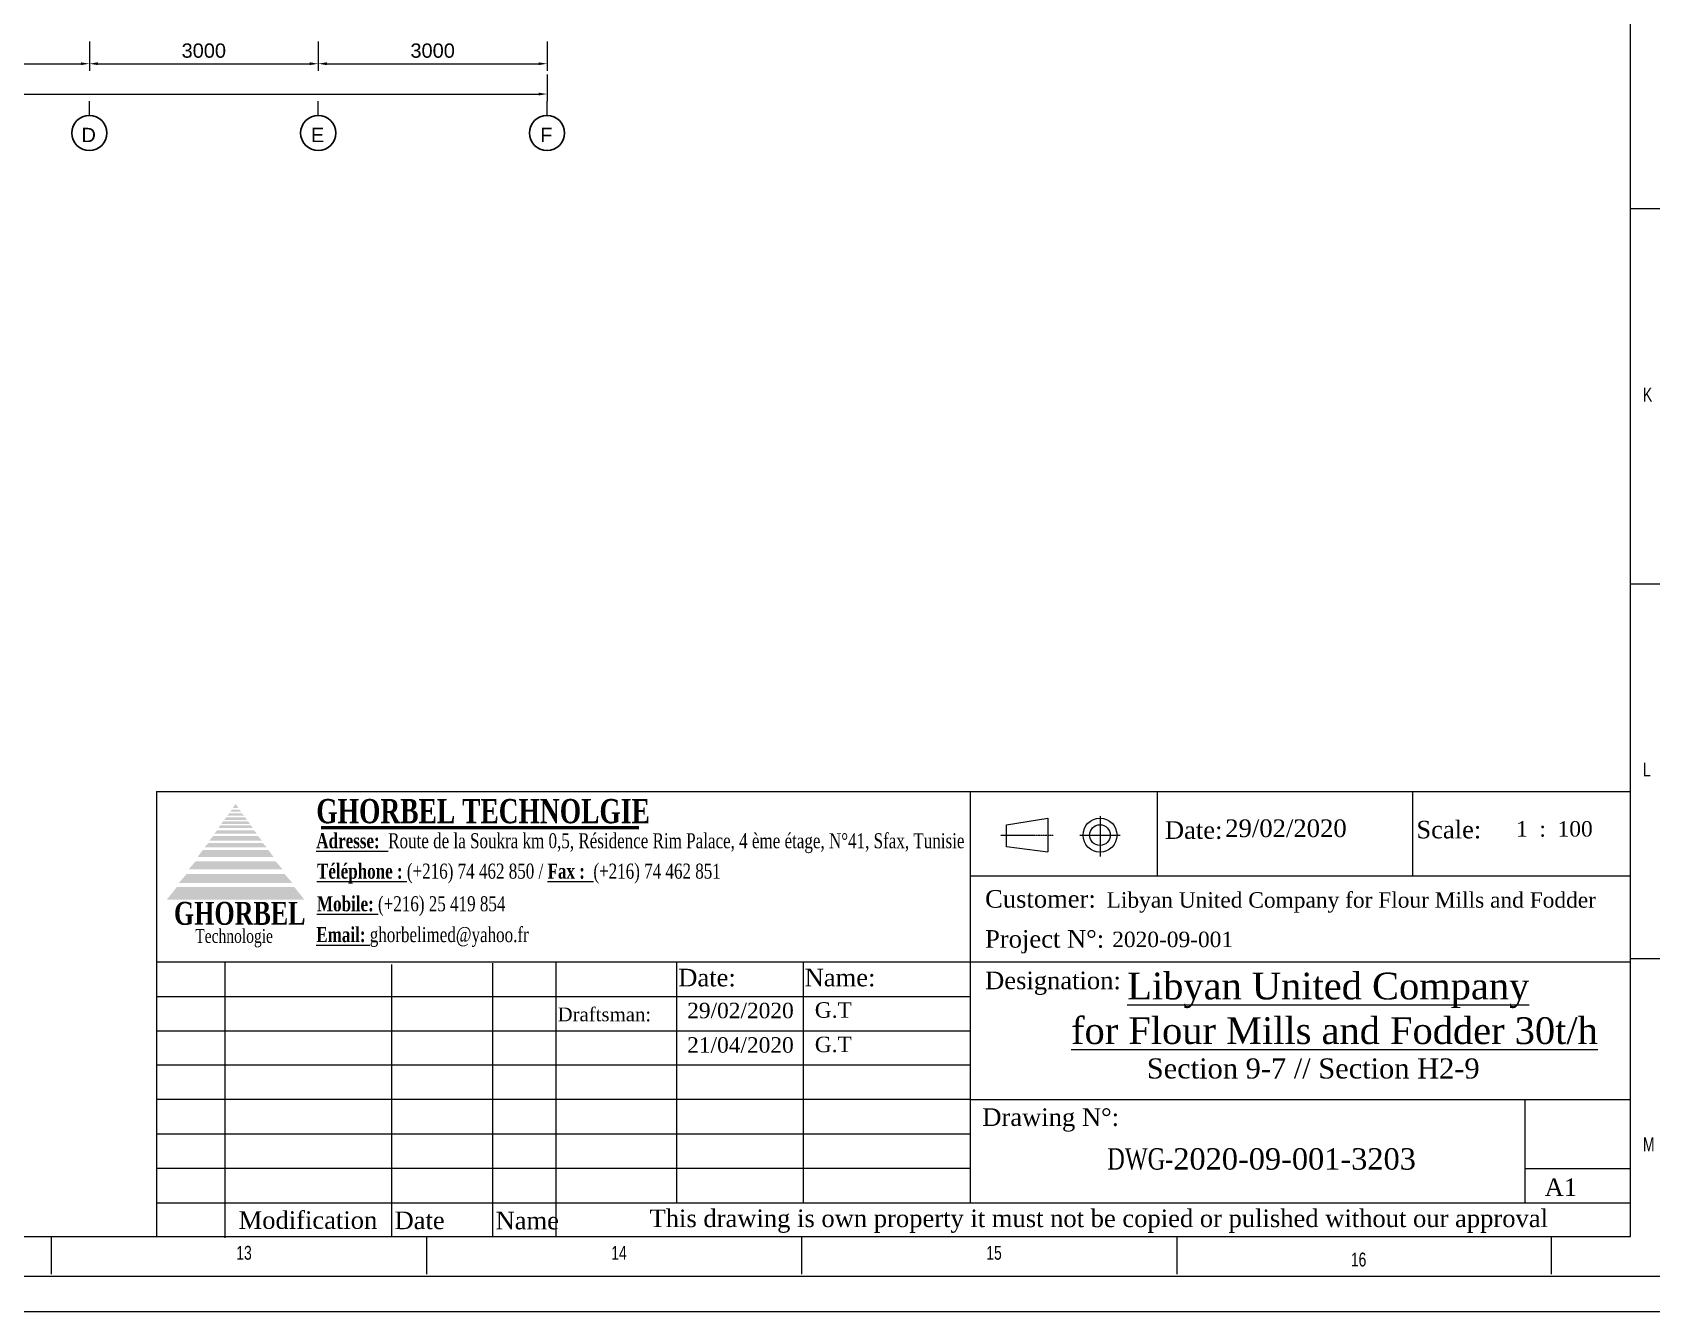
# Model space of a CAD drawing. Header units: millimetres. Extents: x 3220 to 226993, y 817 to 176024.
# Drawn here: x 122376 to 143603, y 819 to 17594 of the extents above; entities that cross this region are included whole.
import ezdxf

# ---------------------------------------------------------------- set-up
doc = ezdxf.new("R2010")
doc.units = ezdxf.units.MM
doc.linetypes.add('CENTER', pattern=[10.16, 6.35, -1.27, 1.27, -1.27])
doc.styles.add('ARIAL_BOLD', font='arial.ttf')
doc.styles.add('SLDTEXTSTYLE0', font='TXT', dxfattribs={"width": 0.75})
doc.styles.get("Standard").update_dxf_attribs({"font": 'arial.ttf'})
doc.dimstyles.new('ECHE 75', dxfattribs={"dimscale": 75, "dimtxt": 2.5, "dimasz": 1.5, "dimexe": 1.25, "dimexo": 0.625, "dimgap": 1, "dimtad": 1, "dimdec": 0, "dimtxsty": 'ARIAL_BOLD', "dimcen": 2.5, "dimclrd": 4, "dimclre": 4, "dimclrt": 6, "dimadec": 0, "dimazin": 0, "dimtfac": 1, "dimtdec": 0, "dimtmove": 0, "dimatfit": 3, "dimfxl": 1, "dimlwd": 13, "dimlwe": 13, "dimarcsym": 0})

# ---------------------------------------------------------------- blocks, each defined once
blk = doc.blocks.new('*D616')
at = {"color": 4, "lineweight": 13, "transparency": 16777216}
for p, q in [((120123, 17475), (120123, 17090)), ((123123, 17475), (123123, 17090)), ((120236, 17183), (123011, 17183))]:
    blk.add_line(p, q, dxfattribs=at)
at = {"color": 4, "transparency": 16777216}
for points in [[(120236, 17202), (120236, 17165), (120123, 17183)], [(123011, 17202), (123011, 17165), (123123, 17183)]]:
    blk.add_solid(points, dxfattribs=at)
at = {"layer": 'Defpoints', "color": 0, "transparency": 16777216}
for p in [(120123, 17522), (123123, 17522), (123123, 17183)]:
    blk.add_point(p, dxfattribs=at)
at = {"color": 6, "transparency": 16777216, "insert": (121623, 17354), "char_height": 187.5, "attachment_point": 5, "style": 'ARIAL_BOLD'}
blk.add_mtext('3000', dxfattribs=at)
blk = doc.blocks.new('*D617')
at = {"color": 4, "lineweight": 13, "transparency": 16777216}
for p, q in [((123123, 17475), (123123, 17090)), ((126123, 17475), (126123, 17090)), ((123236, 17183), (126011, 17183))]:
    blk.add_line(p, q, dxfattribs=at)
at = {"color": 4, "transparency": 16777216}
for points in [[(123236, 17202), (123236, 17165), (123123, 17183)], [(126011, 17202), (126011, 17165), (126123, 17183)]]:
    blk.add_solid(points, dxfattribs=at)
at = {"layer": 'Defpoints', "color": 0, "transparency": 16777216}
for p in [(123123, 17522), (126123, 17522), (126123, 17183)]:
    blk.add_point(p, dxfattribs=at)
at = {"color": 6, "transparency": 16777216, "insert": (124623, 17354), "char_height": 187.5, "attachment_point": 5, "style": 'ARIAL_BOLD'}
blk.add_mtext('3000', dxfattribs=at)
blk = doc.blocks.new('*D618')
at = {"color": 4, "lineweight": 13, "transparency": 16777216}
for p, q in [((126123, 17475), (126123, 17090)), ((129123, 17475), (129123, 17090)), ((126236, 17183), (129011, 17183))]:
    blk.add_line(p, q, dxfattribs=at)
at = {"color": 4, "transparency": 16777216}
for points in [[(126236, 17202), (126236, 17165), (126123, 17183)], [(129011, 17202), (129011, 17165), (129123, 17183)]]:
    blk.add_solid(points, dxfattribs=at)
at = {"layer": 'Defpoints', "color": 0, "transparency": 16777216}
for p in [(126123, 17522), (129123, 17522), (129123, 17183)]:
    blk.add_point(p, dxfattribs=at)
at = {"color": 6, "transparency": 16777216, "insert": (127623, 17354), "char_height": 187.5, "attachment_point": 5, "style": 'ARIAL_BOLD'}
blk.add_mtext('3000', dxfattribs=at)
blk = doc.blocks.new('*D619')
at = {"color": 4, "lineweight": 13, "transparency": 16777216}
for p, q in [((114123, 17043), (114123, 16692)), ((129123, 17043), (129123, 16692)), ((114236, 16786), (129011, 16786))]:
    blk.add_line(p, q, dxfattribs=at)
at = {"color": 4, "transparency": 16777216}
for points in [[(114236, 16804), (114236, 16767), (114123, 16786)], [(129011, 16804), (129011, 16767), (129123, 16786)]]:
    blk.add_solid(points, dxfattribs=at)
at = {"layer": 'Defpoints', "color": 0, "transparency": 16777216}
for p in [(114123, 17090), (129123, 17090), (129123, 16786)]:
    blk.add_point(p, dxfattribs=at)
at = {"color": 6, "transparency": 16777216, "insert": (121623, 16956), "char_height": 187.5, "attachment_point": 5, "style": 'ARIAL_BOLD'}
blk.add_mtext('15000', dxfattribs=at)
blk = doc.blocks.new('logo gt')
h = blk.add_hatch(color=252)
h.dxf.hatch_style = 1
h.paths.add_polyline_path([(428, -605), (-428, -605), (-500, -696), (500, -696)])
h.paths.add_polyline_path([(356, -509), (-356, -509), (-414, -576), (414, -576)])
h.paths.add_polyline_path([(292, -418), (-292, -418), (-342, -476), (342, -476)])
h.paths.add_polyline_path([(238, -335), (-238, -335), (-277, -386), (277, -386)])
h.paths.add_polyline_path([(198, -284), (-198, -284), (-227, -316), (227, -316)])
h.paths.add_polyline_path([(162, -232), (-162, -232), (-191, -266), (191, -266)])
h.paths.add_polyline_path([(134, -192), (-134, -192), (-155, -216), (155, -216)])
h.paths.add_polyline_path([(112, -156), (-112, -156), (-126, -176), (126, -176)])
h.paths.add_polyline_path([(91, -126), (-90, -126), (-105, -146), (105, -146)])
h.paths.add_polyline_path([(69, -96), (-69, -96), (-83, -116), (83, -116)])
h.paths.add_polyline_path([(47, -69), (-47, -69), (-62, -86), (62, -86)])
h.paths.add_polyline_path([(27, -42), (-27, -42), (-40, -56), (40, -56)])
h.paths.add_polyline_path([(0, 0), (-22, -30), (22, -30)])
at = {"color": 5, "linetype": 'Continuous', "lineweight": 18, "attachment_point": 1, "style": 'SLDTEXTSTYLE0'}
for s, insert, char_height in [('{\\fTimes New Roman|b1|i0|c0|p18;GHORBEL }', (-449, -713), 167.37), ('{\\fTimes New Roman|b0|i0|c0|p18;Technologie}', (-294, -912), 100)]:
    blk.add_mtext(s, dxfattribs=dict(at, insert=insert, char_height=char_height))
blk = doc.blocks.new('A1 E1-200')
at = {"color": 1, "linetype": 'Continuous', "lineweight": 18}
for p, q in [((-1960, 1960), (-1960, 114440)), ((-162844, 1960), (-1960, 1960)), ((-164800, 0), (0, 0))]:
    blk.add_line(p, q, dxfattribs=at)
at = {"color": 5, "linetype": 'Continuous', "lineweight": 15}
for p, q in [((-979, 28818), (-1959, 28818)), ((-1959, 19020), (-979, 19020)), ((-979, 9221), (-1959, 9221)), ((-43210, 983), (-43210, 1962)), ((-33412, 1962), (-33412, 983)), ((-23613, 983), (-23613, 1962)), ((-13815, 1962), (-13815, 983)), ((-4017, 983), (-4017, 1962))]:
    blk.add_line(p, q, dxfattribs=at)
at = {"color": 7, "linetype": 'Continuous', "lineweight": 18}
for p, q in [((-40470, 13596), (-1960, 13596)), ((-40470, 13596), (-40470, 1960)), ((-19214, 13596), (-19214, 2843)), ((-1960, 9131), (-40470, 9131)), ((-30031, 1943), (-30031, 9131)), ((-19214, 5542), (-1960, 5542)), ((-4712, 2843), (-4712, 5542)), ((-40470, 2843), (-19214, 2843)), ((-19214, 2843), (-1960, 2843))]:
    blk.add_line(p, q, dxfattribs=at)
at = {"color": 5, "linetype": 'Continuous', "lineweight": 18}
for p, q in [((-14316, 11371), (-14316, 13587)), ((-7640, 11380), (-7640, 13596)), ((-1960, 11380), (-19201, 11380)), ((-38682, 9131), (-38682, 1929)), ((-34334, 9076), (-34334, 1943)), ((-31694, 9110), (-31694, 1943)), ((-26876, 2843), (-26876, 9131)), ((-23573, 9114), (-23573, 2843)), ((-19202, 8231), (-40470, 8231)), ((-19223, 7331), (-40470, 7331)), ((-19214, 6442), (-40470, 6442)), ((-19214, 5542), (-40470, 5542)), ((-19214, 4642), (-40470, 4642)), ((-19214, 3742), (-40470, 3742))]:
    blk.add_line(p, q, dxfattribs=at)
at = {"lineweight": 18}
for p, q in [((-18265, 12724), (-17185, 12898)), ((-18265, 12150), (-18265, 12723)), ((-17185, 12899), (-17185, 12013)), ((-17185, 12011), (-18265, 12150))]:
    blk.add_line(p, q, dxfattribs=at)
at = {"color": 1, "linetype": 'CENTER', "lineweight": 9}
for p, q in [((-15818, 12960), (-15818, 11899)), ((-18421, 12456), (-17046, 12456)), ((-16345, 12454), (-15294, 12454))]:
    blk.add_line(p, q, dxfattribs=at)
at = {"color": 5, "lineweight": 53}
blk.add_line((-27866, 12645), (-36167, 12645), dxfattribs=at)
at = {"color": 5, "lineweight": 9}
blk.add_line((-4712, 3742), (-1960, 3742), dxfattribs=at)
at = {"linetype": 'Continuous', "lineweight": 18}
blk.add_line((-163879, 931), (-937, 931), dxfattribs=at)
at = {"color": 1, "linetype": 'Continuous', "lineweight": 15}
blk.add_line((-164800, 0), (0, 0), dxfattribs=at)
at = {"lineweight": 18}
for centre, radius in [((-15818, 12454), 444), ((-15819, 12454), 270)]:
    blk.add_circle(centre, radius, dxfattribs=at)
at = {"xscale": 3.586409395560001, "yscale": 3.586409395560001, "zscale": 3.586409395560001}
blk.add_blockref('logo gt', (-38404, 13267), dxfattribs=at)
at = {"color": 5, "lineweight": 15, "style": 'SLDTEXTSTYLE0', "width": 0.75}
for s, p in [('K', (-1632, 23785)), ('L', (-1632, 13986)), ('M', (-1632, 4188))]:
    blk.add_text(s, height=363, dxfattribs=at).set_placement(p)
at = {"color": 5, "linetype": 'Continuous', "lineweight": 18, "insert": (-36295, 13398), "char_height": 633.59, "attachment_point": 1, "style": 'SLDTEXTSTYLE0'}
blk.add_mtext('{\\fTimes New Roman|b1|i0|c0|p18;GHORBEL TECHNOLGIE}', dxfattribs=at)
at = {"color": 1, "attachment_point": 1}
for s, width, insert, char_height in [('\\pt1837.8;{\\fTimes New Roman|b0|i0|c0|p18;Date:}', 24.32, (-14122, 12816), 459.44), ('{\\fTimes New Roman|b0|i0|c0|p18;Scale:}', 24.32, (-7552, 12828), 459.44), ('{\\fTimes New Roman|b0|i0|c0|p18;Customer:}', 96.01, (-18820, 11017), 459.44), ('{\\fTimes New Roman|b0|i0|c0|p18;Project N°:}', 9870.94, (-18820, 9971), 459.44), ('{\\fTimes New Roman|b0|i0|c0|p18;Date:}', 24.32, (-26838, 8960), 459.44), ('{\\fTimes New Roman|b0|i0|c0|p18;Name:}', 24.32, (-23536, 8961), 459.44), ('{\\fTimes New Roman|b0|i0|c0|p18;Designation:}', 24.32, (-18820, 8886), 459.44), ('{\\fTimes New Roman|b0|i0|c0|p18;Draftsman:}', 24.32, (-29991, 7948), 359.93), ('{\\fTimes New Roman|b0|i0|c0|p18;Drawing N°:}', 10731.67, (-18893, 5313), 459.44), ('{\\fTimes New Roman|b0|i0|c0|p18;A1}', 24.32, (-4201, 3481), 459.44), ('{\\fTimes New Roman|b0|i0|c0|p18;Modification}', 24.32, (-38325, 2622), 459.44), ('{\\fTimes New Roman|b0|i0|c0|p18;Date}', 24.32, (-34251, 2615), 459.44), ('{\\fTimes New Roman|b0|i0|c0|p18;Name}', 24.32, (-31612, 2610), 459.44), ('{\\fTimes New Roman|b0|i0|c0|p18;This drawing is own property it must not be copied or pulished without our approval}', 31491.6, (-27588, 2668), 459.445)]:
    blk.add_mtext_dynamic_manual_height_columns(s, width=width, gutter_width=17.5, heights=[0], dxfattribs=dict(at, insert=insert, char_height=char_height))
at = {"color": 0, "linetype": 'Continuous', "lineweight": 18, "attachment_point": 1, "style": 'SLDTEXTSTYLE0'}
for s, insert, char_height in [('{\\fTimes New Roman|b1|i0|c0|p18;\\LAdresse:\\fTimes New Roman|b0|i0|c0|p18;\\l  Route de la Soukra km 0,5, Résidence Rim Palace, 4 ème étage, N°41, Sfax, Tunisie }', (-36295, 12503), 392.825), ('{\\fTimes New Roman|b1|i0|c0|p18;\\LTéléphone :\\fTimes New Roman|b0|i0|c0|p18;\\l (+216) 74 462 850 /\\fTimes New Roman|b1|i0|c0|p18;\\L Fax : \\fTimes New Roman|b0|i0|c0|p18;\\l (+216) 74 462 851 }', (-36277, 11709), 392.825), ('{\\fTimes New Roman|b1|i0|c0|p18;\\LMobile:\\fTimes New Roman|b0|i0|c0|p18;\\l (+216) 25 419 854}', (-36277, 10856), 392.83), ('{\\fTimes New Roman|b1|i0|c0|p18;\\LEmail:\\fTimes New Roman|b0|i0|c0|p18;\\l ghorbelimed@yahoo.fr}', (-36295, 10050), 392.83)]:
    blk.add_mtext(s, dxfattribs=dict(at, insert=insert, char_height=char_height))
at = {"color": 5, "linetype": 'Continuous', "lineweight": 15, "char_height": 362.9, "attachment_point": 1, "style": 'SLDTEXTSTYLE0'}
for s, insert in [('13', (-38386, 1719)), ('14', (-28588, 1719)), ('15', (-18790, 1719)), ('16', (-9264, 1543))]:
    blk.add_mtext(s, dxfattribs=dict(at, insert=insert))

msp = doc.modelspace()

# ---------------------------------------------------------------- linework, layer by layer
at = {"color": 1, "linetype": 'CENTER', "lineweight": 9}
for p, q in [((123123, 16504.4), (123123, 16691.9)), ((126123, 16504.4), (126123, 16691.9)), ((129123, 16504.4), (129123, 16691.9))]:
    msp.add_line(p, q, dxfattribs=at)
at = {"color": 5}
for centre in [(123123, 16273.9), (126123, 16273.9), (129123, 16273.9)]:
    msp.add_circle(centre, 230.5, dxfattribs=at)

# ---------------------------------------------------------------- block references
at = {"xscale": 0.5017310599597968, "yscale": 0.5017310599597968, "zscale": 0.5017310599597968}
msp.add_blockref('A1 E1-200', (144308.2, 819.5), dxfattribs=at)

# ---------------------------------------------------------------- texts
at = {"char_height": 187.5, "attachment_point": 5, "style": 'ARIAL_BOLD'}
for s, insert in [('D', (123114.1, 16249.2)), ('E', (126114.1, 16249.2)), ('F', (129114.1, 16249.2))]:
    msp.add_mtext(s, dxfattribs=dict(at, insert=insert))
at = {"attachment_point": 1}
for s, width, insert, char_height in [('{\\fTimes New Roman|b0|i0|c0|p18;29/02/2020}', 24.32, (138013.6, 7273.7), 231.391), ('{\\fTimes New Roman|b0|i0|c0|p18;1  :  100}', 9603.085, (141825.4, 7251.6), 203.083), ('{\\fTimes New Roman|b0|i0|c0|p18;Libyan United Company for Flour Mills and Fodder }', 28361.475, (136458.5, 6319.6), 203.083), ('{\\fTimes New Roman|b0|i0|c0|p18;2020-09-001}', 22230.922, (136531.9, 5801.8), 203.083), ('{\\fTimes New Roman|b0|i0|c0|p18;29/02/2020}', 24.32, (130959.7, 4869.5), 203.083), ('{\\fTimes New Roman|b0|i0|c0|p18;G.T}', 24.32, (132632.9, 4876.3), 203.083), ('{\\fTimes New Roman|b0|i0|c0|p18;21/04/2020}', 24.32, (130959.7, 4418), 203.083), ('{\\fTimes New Roman|b0|i0|c0|p18;G.T}', 24.32, (132632.9, 4424.9), 203.083)]:
    msp.add_mtext_dynamic_manual_height_columns(s, width=width, gutter_width=17.5, heights=[0], dxfattribs=dict(at, insert=insert, char_height=char_height))
at = {"linetype": 'Continuous', "lineweight": 18, "insert": (135628.4, 5264.6), "char_height": 350.949, "width": 7340.167, "attachment_point": 1, "style": 'SLDTEXTSTYLE0'}
msp.add_mtext('\\pi1100.6;{\\fTimes New Roman|b0|i0|c0|p18;\\W1;\\LLibyan United Company\\P\\pi231.57; for Flour Mills and Fodder 30t/h}', dxfattribs=at)
at = {"color": 6, "insert": (136984.9, 4140.4), "char_height": 264.007, "attachment_point": 1}
msp.add_mtext_dynamic_manual_height_columns('{\\fTimes New Roman|b0|i0|c0|p18;Section 9-7 // Section H2-9}', width=28361.475, gutter_width=17.5, heights=[0], dxfattribs=at)
at = {"color": 0, "linetype": 'Continuous', "lineweight": 18, "insert": (136467.3, 2962.3), "char_height": 280.759, "width": 4280.093, "attachment_point": 1, "style": 'SLDTEXTSTYLE0'}
msp.add_mtext('{\\fTimes New Roman|b0|i0|c0|p18;DWG-\\W1;\\C256;2020-09-001-3203}', dxfattribs=at)

# ---------------------------------------------------------------- dimensions: what is measured, and where the dimension line sits
for base, p1, p2, picture, middle in [((123123, 17183.4), (120123, 17522.3), (123123, 17522.3), '*D616', (121623, 17354.2)), ((126123, 17183.4), (123123, 17522.3), (126123, 17522.3), '*D617', (124623, 17354.2)), ((129123, 17183.4), (126123, 17522.3), (129123, 17522.3), '*D618', (127623, 17354.2)), ((129123, 16785.6), (114123, 17089.6), (129123, 17089.6), '*D619', (121623, 16956.3))]:
    dim = msp.add_linear_dim(base=base, p1=p1, p2=p2, dimstyle='ECHE 75')
    dim.commit()
    dim.dimension.update_dxf_attribs({"geometry": picture, "text_midpoint": middle})

doc.saveas('drawing.dxf')
